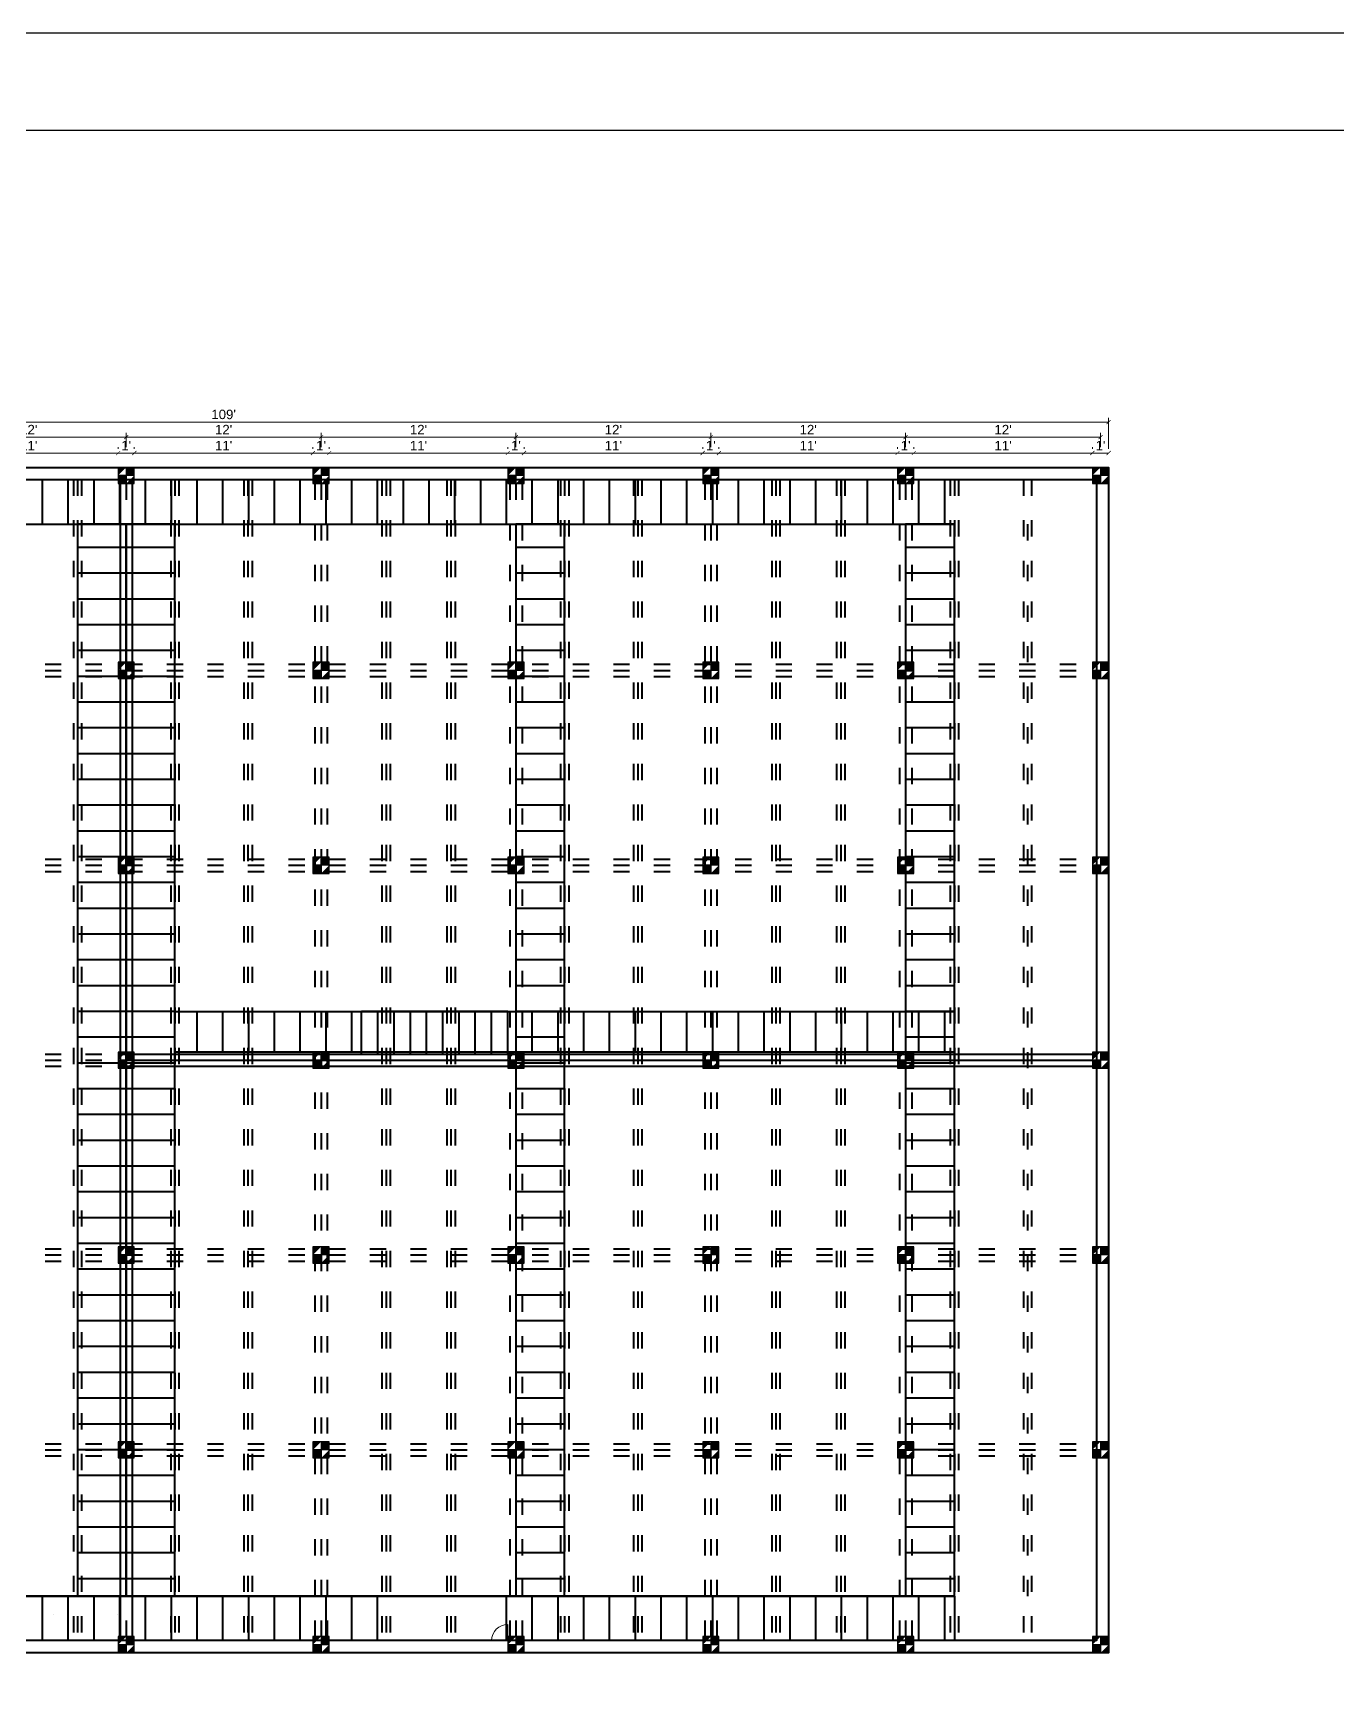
# Model space of a CAD drawing. Extents: x -2338379 to 930990, y -818978 to 106940.
# Drawn here: x 362563 to 363527, y -198416 to -197191 of the extents above; entities that cross this region are included whole.
import ezdxf

# ---------------------------------------------------------------- set-up
doc = ezdxf.new("R2010")
doc.units = 0
doc.header["$MEASUREMENT"] = 0
doc.header["$PDMODE"] = 34
doc.linetypes.add('ACAD_ISO03W100', pattern=[30, 12, -18])
doc.layers.get('0').update_dxf_attribs({"linetype": 'CONTINUOUS', "lineweight": 30})
doc.layers.get('DEFPOINTS').update_dxf_attribs({"linetype": 'CONTINUOUS'})
doc.layers.add('dotline', color=113, linetype='ACAD_ISO03W100')
doc.layers.add('pillar12', color=7, linetype='CONTINUOUS')
for name, color, linetype, lineweight in [('STAIRCASE', 32, 'CONTINUOUS', 25), ('WALL', 1, 'CONTINUOUS', 40), ('way', 252, 'CONTINUOUS', 120), ('win&doors', 4, 'CONTINUOUS', 20)]:
    doc.layers.add(name, color=color, linetype=linetype, lineweight=lineweight)
doc.styles.add('style1', font='arial.ttf')
doc.dimstyles.new('DIM1', dxfattribs={"dimscale": 0, "dimtxt": 7, "dimasz": 3, "dimexe": 3, "dimexo": 15, "dimgap": 2, "dimtad": 1, "dimdec": 0, "dimzin": 0, "dimdsep": 46, "dimlunit": 4, "dimtxsty": 'style1', "dimblk1": 'ARCHTICK', "dimblk2": 'ARCHTICK', "dimsah": 1, "dimcen": 0, "dimclrd": 6, "dimclre": 6, "dimclrt": 256, "dimadec": 0, "dimazin": 0, "dimtfac": 0.333333, "dimtdec": 0, "dimtofl": 0, "dimtmove": 2, "dimatfit": 3, "dimldrblk": 'ARCHTICK', "dimfxl": 1, "dimtolj": 1, "dimtzin": 0, "dimlwd": 13, "dimlwe": 13, "dimarcsym": 0})
pattern_1 = [(0, (356074.154, -201875.79), (0, 19.05), [])]
pattern_2 = [(90, (356074.154, -201875.79), (-19.05, 1e-15), [])]

# ---------------------------------------------------------------- blocks, each defined once
blk = doc.blocks.new('pill12')
h = blk.add_hatch(color=5)
h.paths.add_polyline_path([(-6, -6), (6, -6), (6, 6), (-6, 6)], flags=17)
edge = h.paths.add_edge_path(flags=17)
edge.add_line((6, 0), (-6, 0))
edge.add_line((0, 6), (0, -6))
for p, q in [((6, 0), (-6, 0)), ((0, 6), (0, -6))]:
    blk.add_line(p, q)
blk.add_lwpolyline([(-6, -6), (6, -6), (6, 6), (-6, 6)], close=True)
blk = doc.blocks.new('door')
at = {"layer": 'win&doors'}
for p, q in [((-12, 0), (0, 0)), ((0, 0), (0, 12))]:
    blk.add_line(p, q, dxfattribs=at)
at = {"layer": 'win&doors', "const_width": 0.125}
blk.add_lwpolyline([(-12, 0), (0, 0)], dxfattribs=at)
at = {"layer": 'win&doors'}
blk.add_arc((0, 0), 12, 90, 180, dxfattribs=at)
blk = doc.blocks.new('_ARCHTICK')
at = {"color": 0, "linetype": 'ByBlock', "const_width": 0.15}
blk.add_lwpolyline([(-0.5, -0.5), (0.5, 0.5)], dxfattribs=at)
blk = doc.blocks.new('*D14')
at = {"color": 6, "lineweight": 13, "transparency": 16777216}
for p, q in [((362494.1, -197496.5), (362494.1, -197497.9)), ((362494.1, -197500.9), (362626.1, -197500.9)), ((362626.1, -197496.5), (362626.1, -197497.9))]:
    blk.add_line(p, q, dxfattribs=at)
at = {"layer": 'DEFPOINTS', "color": 0, "lineweight": 30, "transparency": 16777216}
for p in [(362626.1, -197500.9), (362494.1, -197511.5), (362626.1, -197511.5)]:
    blk.add_point(p, dxfattribs=at)
at = {"color": 6, "lineweight": 13, "transparency": 16777216, "xscale": 3, "yscale": 3, "zscale": 3, "rotation": 180}
blk.add_blockref('_ARCHTICK', (362494.1, -197500.9), dxfattribs=at)
at = {"color": 6, "lineweight": 13, "transparency": 16777216, "xscale": 3, "yscale": 3, "zscale": 3}
blk.add_blockref('_ARCHTICK', (362626.1, -197500.9), dxfattribs=at)
at = {"lineweight": 40, "transparency": 16777216, "insert": (362560.1, -197495.4), "char_height": 7, "attachment_point": 5, "style": 'style1'}
blk.add_mtext("\\A1;11'", dxfattribs=at)
blk = doc.blocks.new('*D15')
at = {"color": 6, "lineweight": 13, "transparency": 16777216}
for p, q in [((362626.1, -197496.5), (362626.1, -197497.9)), ((362626.1, -197500.9), (362638.1, -197500.9)), ((362638.1, -197496.5), (362638.1, -197497.9))]:
    blk.add_line(p, q, dxfattribs=at)
at = {"layer": 'DEFPOINTS', "color": 0, "lineweight": 30, "transparency": 16777216}
for p in [(362638.1, -197500.9), (362626.1, -197511.5), (362638.1, -197511.5)]:
    blk.add_point(p, dxfattribs=at)
at = {"color": 6, "lineweight": 13, "transparency": 16777216, "xscale": 3, "yscale": 3, "zscale": 3, "rotation": 180}
blk.add_blockref('_ARCHTICK', (362626.1, -197500.9), dxfattribs=at)
at = {"color": 6, "lineweight": 13, "transparency": 16777216, "xscale": 3, "yscale": 3, "zscale": 3}
blk.add_blockref('_ARCHTICK', (362638.1, -197500.9), dxfattribs=at)
at = {"lineweight": 40, "transparency": 16777216, "insert": (362632.1, -197495.4), "char_height": 7, "attachment_point": 5, "style": 'style1'}
blk.add_mtext("\\A1;1'", dxfattribs=at)
blk = doc.blocks.new('*D16')
at = {"color": 6, "lineweight": 13, "transparency": 16777216}
for p, q in [((362638.1, -197496.5), (362638.1, -197497.9)), ((362638.1, -197500.9), (362770.1, -197500.9)), ((362770.1, -197496.5), (362770.1, -197497.9))]:
    blk.add_line(p, q, dxfattribs=at)
at = {"layer": 'DEFPOINTS', "color": 0, "lineweight": 30, "transparency": 16777216}
for p in [(362770.1, -197500.9), (362638.1, -197511.5), (362770.1, -197511.5)]:
    blk.add_point(p, dxfattribs=at)
at = {"color": 6, "lineweight": 13, "transparency": 16777216, "xscale": 3, "yscale": 3, "zscale": 3, "rotation": 180}
blk.add_blockref('_ARCHTICK', (362638.1, -197500.9), dxfattribs=at)
at = {"color": 6, "lineweight": 13, "transparency": 16777216, "xscale": 3, "yscale": 3, "zscale": 3}
blk.add_blockref('_ARCHTICK', (362770.1, -197500.9), dxfattribs=at)
at = {"lineweight": 40, "transparency": 16777216, "insert": (362704.1, -197495.4), "char_height": 7, "attachment_point": 5, "style": 'style1'}
blk.add_mtext("\\A1;11'", dxfattribs=at)
blk = doc.blocks.new('*D17')
at = {"color": 6, "lineweight": 13, "transparency": 16777216}
for p, q in [((362770.1, -197496.5), (362770.1, -197497.9)), ((362770.1, -197500.9), (362782.1, -197500.9)), ((362782.1, -197496.5), (362782.1, -197497.9))]:
    blk.add_line(p, q, dxfattribs=at)
at = {"layer": 'DEFPOINTS', "color": 0, "lineweight": 30, "transparency": 16777216}
for p in [(362782.1, -197500.9), (362770.1, -197511.5), (362782.1, -197511.5)]:
    blk.add_point(p, dxfattribs=at)
at = {"color": 6, "lineweight": 13, "transparency": 16777216, "xscale": 3, "yscale": 3, "zscale": 3, "rotation": 180}
blk.add_blockref('_ARCHTICK', (362770.1, -197500.9), dxfattribs=at)
at = {"color": 6, "lineweight": 13, "transparency": 16777216, "xscale": 3, "yscale": 3, "zscale": 3}
blk.add_blockref('_ARCHTICK', (362782.1, -197500.9), dxfattribs=at)
at = {"lineweight": 40, "transparency": 16777216, "insert": (362776.1, -197495.4), "char_height": 7, "attachment_point": 5, "style": 'style1'}
blk.add_mtext("\\A1;1'", dxfattribs=at)
blk = doc.blocks.new('*D18')
at = {"color": 6, "lineweight": 13, "transparency": 16777216}
for p, q in [((362782.1, -197496.5), (362782.1, -197497.9)), ((362782.1, -197500.9), (362914.1, -197500.9)), ((362914.1, -197496.5), (362914.1, -197497.9))]:
    blk.add_line(p, q, dxfattribs=at)
at = {"layer": 'DEFPOINTS', "color": 0, "lineweight": 30, "transparency": 16777216}
for p in [(362914.1, -197500.9), (362782.1, -197511.5), (362914.1, -197511.5)]:
    blk.add_point(p, dxfattribs=at)
at = {"color": 6, "lineweight": 13, "transparency": 16777216, "xscale": 3, "yscale": 3, "zscale": 3, "rotation": 180}
blk.add_blockref('_ARCHTICK', (362782.1, -197500.9), dxfattribs=at)
at = {"color": 6, "lineweight": 13, "transparency": 16777216, "xscale": 3, "yscale": 3, "zscale": 3}
blk.add_blockref('_ARCHTICK', (362914.1, -197500.9), dxfattribs=at)
at = {"lineweight": 40, "transparency": 16777216, "insert": (362848.1, -197495.4), "char_height": 7, "attachment_point": 5, "style": 'style1'}
blk.add_mtext("\\A1;11'", dxfattribs=at)
blk = doc.blocks.new('*D19')
at = {"color": 6, "lineweight": 13, "transparency": 16777216}
for p, q in [((362914.1, -197496.5), (362914.1, -197497.9)), ((362914.1, -197500.9), (362926.1, -197500.9)), ((362926.1, -197496.5), (362926.1, -197497.9))]:
    blk.add_line(p, q, dxfattribs=at)
at = {"layer": 'DEFPOINTS', "color": 0, "lineweight": 30, "transparency": 16777216}
for p in [(362926.1, -197500.9), (362914.1, -197511.5), (362926.1, -197511.5)]:
    blk.add_point(p, dxfattribs=at)
at = {"color": 6, "lineweight": 13, "transparency": 16777216, "xscale": 3, "yscale": 3, "zscale": 3, "rotation": 180}
blk.add_blockref('_ARCHTICK', (362914.1, -197500.9), dxfattribs=at)
at = {"color": 6, "lineweight": 13, "transparency": 16777216, "xscale": 3, "yscale": 3, "zscale": 3}
blk.add_blockref('_ARCHTICK', (362926.1, -197500.9), dxfattribs=at)
at = {"lineweight": 40, "transparency": 16777216, "insert": (362920.1, -197495.4), "char_height": 7, "attachment_point": 5, "style": 'style1'}
blk.add_mtext("\\A1;1'", dxfattribs=at)
blk = doc.blocks.new('*D20')
at = {"color": 6, "lineweight": 13, "transparency": 16777216}
for p, q in [((362926.1, -197496.5), (362926.1, -197497.9)), ((362926.1, -197500.9), (363058.1, -197500.9)), ((363058.1, -197496.5), (363058.1, -197497.9))]:
    blk.add_line(p, q, dxfattribs=at)
at = {"layer": 'DEFPOINTS', "color": 0, "lineweight": 30, "transparency": 16777216}
for p in [(363058.1, -197500.9), (362926.1, -197511.5), (363058.1, -197511.5)]:
    blk.add_point(p, dxfattribs=at)
at = {"color": 6, "lineweight": 13, "transparency": 16777216, "xscale": 3, "yscale": 3, "zscale": 3, "rotation": 180}
blk.add_blockref('_ARCHTICK', (362926.1, -197500.9), dxfattribs=at)
at = {"color": 6, "lineweight": 13, "transparency": 16777216, "xscale": 3, "yscale": 3, "zscale": 3}
blk.add_blockref('_ARCHTICK', (363058.1, -197500.9), dxfattribs=at)
at = {"lineweight": 40, "transparency": 16777216, "insert": (362992.1, -197495.4), "char_height": 7, "attachment_point": 5, "style": 'style1'}
blk.add_mtext("\\A1;11'", dxfattribs=at)
blk = doc.blocks.new('*D21')
at = {"color": 6, "lineweight": 13, "transparency": 16777216}
for p, q in [((363058.1, -197496.5), (363058.1, -197497.9)), ((363058.1, -197500.9), (363070.1, -197500.9)), ((363070.1, -197496.5), (363070.1, -197497.9))]:
    blk.add_line(p, q, dxfattribs=at)
at = {"layer": 'DEFPOINTS', "color": 0, "lineweight": 30, "transparency": 16777216}
for p in [(363070.1, -197500.9), (363058.1, -197511.5), (363070.1, -197511.5)]:
    blk.add_point(p, dxfattribs=at)
at = {"color": 6, "lineweight": 13, "transparency": 16777216, "xscale": 3, "yscale": 3, "zscale": 3, "rotation": 180}
blk.add_blockref('_ARCHTICK', (363058.1, -197500.9), dxfattribs=at)
at = {"color": 6, "lineweight": 13, "transparency": 16777216, "xscale": 3, "yscale": 3, "zscale": 3}
blk.add_blockref('_ARCHTICK', (363070.1, -197500.9), dxfattribs=at)
at = {"lineweight": 40, "transparency": 16777216, "insert": (363064.1, -197495.4), "char_height": 7, "attachment_point": 5, "style": 'style1'}
blk.add_mtext("\\A1;1'", dxfattribs=at)
blk = doc.blocks.new('*D22')
at = {"color": 6, "lineweight": 13, "transparency": 16777216}
for p, q in [((363070.1, -197496.5), (363070.1, -197497.9)), ((363070.1, -197500.9), (363202.1, -197500.9)), ((363202.1, -197496.5), (363202.1, -197497.9))]:
    blk.add_line(p, q, dxfattribs=at)
at = {"layer": 'DEFPOINTS', "color": 0, "lineweight": 30, "transparency": 16777216}
for p in [(363202.1, -197500.9), (363070.1, -197511.5), (363202.1, -197511.5)]:
    blk.add_point(p, dxfattribs=at)
at = {"color": 6, "lineweight": 13, "transparency": 16777216, "xscale": 3, "yscale": 3, "zscale": 3, "rotation": 180}
blk.add_blockref('_ARCHTICK', (363070.1, -197500.9), dxfattribs=at)
at = {"color": 6, "lineweight": 13, "transparency": 16777216, "xscale": 3, "yscale": 3, "zscale": 3}
blk.add_blockref('_ARCHTICK', (363202.1, -197500.9), dxfattribs=at)
at = {"lineweight": 40, "transparency": 16777216, "insert": (363136.1, -197495.4), "char_height": 7, "attachment_point": 5, "style": 'style1'}
blk.add_mtext("\\A1;11'", dxfattribs=at)
blk = doc.blocks.new('*D23')
at = {"color": 6, "lineweight": 13, "transparency": 16777216}
for p, q in [((363202.1, -197496.5), (363202.1, -197497.9)), ((363202.1, -197500.9), (363214.1, -197500.9)), ((363214.1, -197496.5), (363214.1, -197497.9))]:
    blk.add_line(p, q, dxfattribs=at)
at = {"layer": 'DEFPOINTS', "color": 0, "lineweight": 30, "transparency": 16777216}
for p in [(363214.1, -197500.9), (363202.1, -197511.5), (363214.1, -197511.5)]:
    blk.add_point(p, dxfattribs=at)
at = {"color": 6, "lineweight": 13, "transparency": 16777216, "xscale": 3, "yscale": 3, "zscale": 3, "rotation": 180}
blk.add_blockref('_ARCHTICK', (363202.1, -197500.9), dxfattribs=at)
at = {"color": 6, "lineweight": 13, "transparency": 16777216, "xscale": 3, "yscale": 3, "zscale": 3}
blk.add_blockref('_ARCHTICK', (363214.1, -197500.9), dxfattribs=at)
at = {"lineweight": 40, "transparency": 16777216, "insert": (363208.1, -197495.4), "char_height": 7, "attachment_point": 5, "style": 'style1'}
blk.add_mtext("\\A1;1'", dxfattribs=at)
blk = doc.blocks.new('*D24')
at = {"color": 6, "lineweight": 13, "transparency": 16777216}
for p, q in [((363214.1, -197496.5), (363214.1, -197497.9)), ((363214.1, -197500.9), (363346.1, -197500.9)), ((363346.1, -197496.5), (363346.1, -197497.9))]:
    blk.add_line(p, q, dxfattribs=at)
at = {"layer": 'DEFPOINTS', "color": 0, "lineweight": 30, "transparency": 16777216}
for p in [(363346.1, -197500.9), (363214.1, -197511.5), (363346.1, -197511.5)]:
    blk.add_point(p, dxfattribs=at)
at = {"color": 6, "lineweight": 13, "transparency": 16777216, "xscale": 3, "yscale": 3, "zscale": 3, "rotation": 180}
blk.add_blockref('_ARCHTICK', (363214.1, -197500.9), dxfattribs=at)
at = {"color": 6, "lineweight": 13, "transparency": 16777216, "xscale": 3, "yscale": 3, "zscale": 3}
blk.add_blockref('_ARCHTICK', (363346.1, -197500.9), dxfattribs=at)
at = {"lineweight": 40, "transparency": 16777216, "insert": (363280.1, -197495.4), "char_height": 7, "attachment_point": 5, "style": 'style1'}
blk.add_mtext("\\A1;11'", dxfattribs=at)
blk = doc.blocks.new('*D25')
at = {"color": 6, "lineweight": 13, "transparency": 16777216}
for p, q in [((363346.1, -197496.5), (363346.1, -197497.9)), ((363346.1, -197500.9), (363358.1, -197500.9)), ((363358.1, -197496.5), (363358.1, -197497.9))]:
    blk.add_line(p, q, dxfattribs=at)
at = {"layer": 'DEFPOINTS', "color": 0, "lineweight": 30, "transparency": 16777216}
for p in [(363358.1, -197500.9), (363346.1, -197511.5), (363358.1, -197511.5)]:
    blk.add_point(p, dxfattribs=at)
at = {"color": 6, "lineweight": 13, "transparency": 16777216, "xscale": 3, "yscale": 3, "zscale": 3, "rotation": 180}
blk.add_blockref('_ARCHTICK', (363346.1, -197500.9), dxfattribs=at)
at = {"color": 6, "lineweight": 13, "transparency": 16777216, "xscale": 3, "yscale": 3, "zscale": 3}
blk.add_blockref('_ARCHTICK', (363358.1, -197500.9), dxfattribs=at)
at = {"lineweight": 40, "transparency": 16777216, "insert": (363352.1, -197495.4), "char_height": 7, "attachment_point": 5, "style": 'style1'}
blk.add_mtext("\\A1;1'", dxfattribs=at)
blk = doc.blocks.new('*D26')
at = {"color": 6, "lineweight": 13, "transparency": 16777216}
for p, q in [((363208.1, -197496.5), (363208.1, -197486.1)), ((363352.1, -197489.1), (363208.1, -197489.1)), ((363352.1, -197496.5), (363352.1, -197486.1))]:
    blk.add_line(p, q, dxfattribs=at)
at = {"layer": 'DEFPOINTS', "color": 0, "lineweight": 30, "transparency": 16777216}
for p in [(363208.1, -197489.1), (363208.1, -197511.5), (363352.1, -197511.5)]:
    blk.add_point(p, dxfattribs=at)
at = {"color": 6, "lineweight": 13, "transparency": 16777216, "xscale": 3, "yscale": 3, "zscale": 3, "rotation": 180}
blk.add_blockref('_ARCHTICK', (363208.1, -197489.1), dxfattribs=at)
at = {"color": 6, "lineweight": 13, "transparency": 16777216, "xscale": 3, "yscale": 3, "zscale": 3}
blk.add_blockref('_ARCHTICK', (363352.1, -197489.1), dxfattribs=at)
at = {"lineweight": 40, "transparency": 16777216, "insert": (363280.1, -197483.6), "char_height": 7, "attachment_point": 5, "style": 'style1'}
blk.add_mtext("\\A1;12'", dxfattribs=at)
blk = doc.blocks.new('*D27')
at = {"color": 6, "lineweight": 13, "transparency": 16777216}
for p, q in [((363064.1, -197496.5), (363064.1, -197486.1)), ((363208.1, -197489.1), (363064.1, -197489.1)), ((363208.1, -197496.5), (363208.1, -197486.1))]:
    blk.add_line(p, q, dxfattribs=at)
at = {"layer": 'DEFPOINTS', "color": 0, "lineweight": 30, "transparency": 16777216}
for p in [(363064.1, -197489.1), (363064.1, -197511.5), (363208.1, -197511.5)]:
    blk.add_point(p, dxfattribs=at)
at = {"color": 6, "lineweight": 13, "transparency": 16777216, "xscale": 3, "yscale": 3, "zscale": 3, "rotation": 180}
blk.add_blockref('_ARCHTICK', (363064.1, -197489.1), dxfattribs=at)
at = {"color": 6, "lineweight": 13, "transparency": 16777216, "xscale": 3, "yscale": 3, "zscale": 3}
blk.add_blockref('_ARCHTICK', (363208.1, -197489.1), dxfattribs=at)
at = {"lineweight": 40, "transparency": 16777216, "insert": (363136.1, -197483.6), "char_height": 7, "attachment_point": 5, "style": 'style1'}
blk.add_mtext("\\A1;12'", dxfattribs=at)
blk = doc.blocks.new('*D28')
at = {"color": 6, "lineweight": 13, "transparency": 16777216}
for p, q in [((362920.1, -197496.5), (362920.1, -197486.1)), ((363064.1, -197489.1), (362920.1, -197489.1)), ((363064.1, -197496.5), (363064.1, -197486.1))]:
    blk.add_line(p, q, dxfattribs=at)
at = {"layer": 'DEFPOINTS', "color": 0, "lineweight": 30, "transparency": 16777216}
for p in [(362920.1, -197489.1), (362920.1, -197511.5), (363064.1, -197511.5)]:
    blk.add_point(p, dxfattribs=at)
at = {"color": 6, "lineweight": 13, "transparency": 16777216, "xscale": 3, "yscale": 3, "zscale": 3, "rotation": 180}
blk.add_blockref('_ARCHTICK', (362920.1, -197489.1), dxfattribs=at)
at = {"color": 6, "lineweight": 13, "transparency": 16777216, "xscale": 3, "yscale": 3, "zscale": 3}
blk.add_blockref('_ARCHTICK', (363064.1, -197489.1), dxfattribs=at)
at = {"lineweight": 40, "transparency": 16777216, "insert": (362992.1, -197483.6), "char_height": 7, "attachment_point": 5, "style": 'style1'}
blk.add_mtext("\\A1;12'", dxfattribs=at)
blk = doc.blocks.new('*D29')
at = {"color": 6, "lineweight": 13, "transparency": 16777216}
for p, q in [((362776.1, -197496.5), (362776.1, -197486.1)), ((362920.1, -197489.1), (362776.1, -197489.1)), ((362920.1, -197496.5), (362920.1, -197486.1))]:
    blk.add_line(p, q, dxfattribs=at)
at = {"layer": 'DEFPOINTS', "color": 0, "lineweight": 30, "transparency": 16777216}
for p in [(362776.1, -197489.1), (362776.1, -197511.5), (362920.1, -197511.5)]:
    blk.add_point(p, dxfattribs=at)
at = {"color": 6, "lineweight": 13, "transparency": 16777216, "xscale": 3, "yscale": 3, "zscale": 3, "rotation": 180}
blk.add_blockref('_ARCHTICK', (362776.1, -197489.1), dxfattribs=at)
at = {"color": 6, "lineweight": 13, "transparency": 16777216, "xscale": 3, "yscale": 3, "zscale": 3}
blk.add_blockref('_ARCHTICK', (362920.1, -197489.1), dxfattribs=at)
at = {"lineweight": 40, "transparency": 16777216, "insert": (362848.1, -197483.6), "char_height": 7, "attachment_point": 5, "style": 'style1'}
blk.add_mtext("\\A1;12'", dxfattribs=at)
blk = doc.blocks.new('*D30')
at = {"color": 6, "lineweight": 13, "transparency": 16777216}
for p, q in [((362632.1, -197496.5), (362632.1, -197486.1)), ((362776.1, -197489.1), (362632.1, -197489.1)), ((362776.1, -197496.5), (362776.1, -197486.1))]:
    blk.add_line(p, q, dxfattribs=at)
at = {"layer": 'DEFPOINTS', "color": 0, "lineweight": 30, "transparency": 16777216}
for p in [(362632.1, -197489.1), (362632.1, -197511.5), (362776.1, -197511.5)]:
    blk.add_point(p, dxfattribs=at)
at = {"color": 6, "lineweight": 13, "transparency": 16777216, "xscale": 3, "yscale": 3, "zscale": 3, "rotation": 180}
blk.add_blockref('_ARCHTICK', (362632.1, -197489.1), dxfattribs=at)
at = {"color": 6, "lineweight": 13, "transparency": 16777216, "xscale": 3, "yscale": 3, "zscale": 3}
blk.add_blockref('_ARCHTICK', (362776.1, -197489.1), dxfattribs=at)
at = {"lineweight": 40, "transparency": 16777216, "insert": (362704.1, -197483.6), "char_height": 7, "attachment_point": 5, "style": 'style1'}
blk.add_mtext("\\A1;12'", dxfattribs=at)
blk = doc.blocks.new('*D31')
at = {"color": 6, "lineweight": 13, "transparency": 16777216}
for p, q in [((362488.1, -197496.5), (362488.1, -197486.1)), ((362632.1, -197489.1), (362488.1, -197489.1)), ((362632.1, -197496.5), (362632.1, -197486.1))]:
    blk.add_line(p, q, dxfattribs=at)
at = {"layer": 'DEFPOINTS', "color": 0, "lineweight": 30, "transparency": 16777216}
for p in [(362488.1, -197489.1), (362488.1, -197511.5), (362632.1, -197511.5)]:
    blk.add_point(p, dxfattribs=at)
at = {"color": 6, "lineweight": 13, "transparency": 16777216, "xscale": 3, "yscale": 3, "zscale": 3, "rotation": 180}
blk.add_blockref('_ARCHTICK', (362488.1, -197489.1), dxfattribs=at)
at = {"color": 6, "lineweight": 13, "transparency": 16777216, "xscale": 3, "yscale": 3, "zscale": 3}
blk.add_blockref('_ARCHTICK', (362632.1, -197489.1), dxfattribs=at)
at = {"lineweight": 40, "transparency": 16777216, "insert": (362560.1, -197483.6), "char_height": 7, "attachment_point": 5, "style": 'style1'}
blk.add_mtext("\\A1;12'", dxfattribs=at)
blk = doc.blocks.new('*D35')
at = {"color": 6, "lineweight": 13, "transparency": 16777216}
for p, q in [((362050.1, -197496.5), (362050.1, -197475)), ((362050.1, -197478), (363358.1, -197478)), ((363358.1, -197496.5), (363358.1, -197475))]:
    blk.add_line(p, q, dxfattribs=at)
at = {"layer": 'DEFPOINTS', "color": 0, "lineweight": 30, "transparency": 16777216}
for p in [(363358.1, -197478), (362050.1, -197511.5), (363358.1, -197511.5)]:
    blk.add_point(p, dxfattribs=at)
at = {"color": 6, "lineweight": 13, "transparency": 16777216, "xscale": 3, "yscale": 3, "zscale": 3, "rotation": 180}
blk.add_blockref('_ARCHTICK', (362050.1, -197478), dxfattribs=at)
at = {"color": 6, "lineweight": 13, "transparency": 16777216, "xscale": 3, "yscale": 3, "zscale": 3}
blk.add_blockref('_ARCHTICK', (363358.1, -197478), dxfattribs=at)
at = {"lineweight": 40, "transparency": 16777216, "insert": (362704.1, -197472.4), "char_height": 7, "attachment_point": 5, "style": 'style1'}
blk.add_mtext("\\A1;109'", dxfattribs=at)

msp = doc.modelspace()

# ---------------------------------------------------------------- hatches: boundary and pattern name
at = {"layer": 'way', "lineweight": 40}
h = msp.add_hatch(dxfattribs=at)
h.set_pattern_fill('LINE', color=256, scale=6, angle=90, style=0)
h.set_pattern_definition(pattern_2)
h.paths.add_polyline_path([(362092.1, -197520.53), (363244.1, -197520.53), (363244.1, -197553.53), (362092.1, -197553.53)])
h = msp.add_hatch(dxfattribs=at)
h.set_pattern_fill('LINE', color=256, scale=6, style=0)
h.set_pattern_definition(pattern_1)
h.paths.add_polyline_path([(362596.1, -198345.53), (362632.1, -198345.53), (362632.1, -197553.53), (362596.1, -197553.53)])
h = msp.add_hatch(dxfattribs=at)
h.set_pattern_fill('LINE', color=256, scale=6, style=0)
h.set_pattern_definition(pattern_1)
h.paths.add_polyline_path([(362632.1, -198345.53), (362668.1, -198345.53), (362668.1, -197553.53), (362632.1, -197553.53)])
h = msp.add_hatch(dxfattribs=at)
h.set_pattern_fill('LINE', color=256, scale=6, style=0)
h.set_pattern_definition(pattern_1)
h.paths.add_polyline_path([(362920.1, -197805.53), (362956.1, -197805.53), (362956.1, -197553.53), (362920.1, -197553.53)])
h.paths.add_polyline_path([(362920.1, -198237.53), (362956.1, -198237.53), (362956.1, -197913.53), (362920.1, -197913.53)])
h = msp.add_hatch(dxfattribs=at)
h.set_pattern_fill('LINE', color=256, scale=6, style=0)
h.set_pattern_definition(pattern_1)
h.paths.add_polyline_path([(363208.1, -198345.53), (363244.1, -198345.53), (363244.1, -197553.53), (363208.1, -197553.53)])
h = msp.add_hatch(dxfattribs=at)
h.set_pattern_fill('LINE', color=256, scale=6, style=0)
h.set_pattern_definition(pattern_1)
h.paths.add_polyline_path([(362953.1, -198242.03), (362926.1, -198242.03), (362926.1, -198243.53), (362924.6, -198243.53), (362924.6, -198345.53), (362953.1, -198345.53)])
h.paths.add_polyline_path([(362953.1, -197810.03), (362926.1, -197810.03), (362926.1, -197811.53), (362924.6, -197811.53), (362924.6, -197913.53), (362953.1, -197913.53)])
h.paths.add_polyline_path([(362956.1, -197810.03), (362953.1, -197810.03), (362953.1, -197913.53), (362956.1, -197913.53)])
h.paths.add_polyline_path([(362924.6, -197811.53), (362920.1, -197811.53), (362920.1, -197913.53), (362924.6, -197913.53)])
h.paths.add_polyline_path([(362924.6, -198243.53), (362920.1, -198243.53), (362920.1, -198345.53), (362924.6, -198345.53)])
h.paths.add_polyline_path([(362956.1, -198242.03), (362953.1, -198242.03), (362953.1, -198345.53), (362956.1, -198345.53)])
h = msp.add_hatch(dxfattribs=at)
h.set_pattern_fill('LINE', color=256, scale=6, angle=90, style=0)
h.set_pattern_definition(pattern_2)
h.paths.add_polyline_path([(362806.1, -197943.53), (362806.1, -197913.53), (362668.1, -197913.53), (362668.1, -197943.53)])
h.paths.add_polyline_path([(363244.1, -197943.53), (363244.1, -197913.53), (362914.1, -197913.53), (362914.1, -197943.53)])
h = msp.add_hatch(dxfattribs=at)
h.set_pattern_fill('LINE', color=256, scale=6, angle=90, style=0)
h.set_pattern_definition(pattern_2)
h.paths.add_polyline_path([(362374.1, -198378.53), (362374.1, -198345.53), (362092.1, -198345.53), (362092.1, -198378.53)])
h.paths.add_polyline_path([(362842.1, -198345.53), (362842.1, -198378.53), (362854.1, -198378.53), (362854.1, -198345.53)])
h.paths.add_polyline_path([(362830.1, -198378.53), (362830.1, -198345.53), (362482.1, -198345.53), (362482.1, -198378.53)])
h.paths.add_polyline_path([(362890.1, -198378.53), (362890.1, -198345.53), (362878.1, -198345.53), (362878.1, -198378.53)])
h.paths.add_polyline_path([(362902.1, -198345.53), (362902.1, -198378.53), (363244.1, -198378.53), (363244.1, -198345.53)])

# ---------------------------------------------------------------- linework, layer by layer
at = {"lineweight": 40}
for p, q in [((363244.1, -198345.53), (363244.1, -198378.53)), ((362578.6, -198359.03), (362578.6, -198359.04)), ((362625.6, -198359.03), (362625.6, -198359.04))]:
    msp.add_line(p, q, dxfattribs=at)
at = {"color": 3}
for points in [[(364739.12, -199437.04), (364739.12, -197190.64), (361561.52, -197190.64), (361561.52, -199437.04)], [(364667.12, -199365.04), (364667.12, -197262.64), (361633.52, -197262.64), (361633.52, -199365.04)]]:
    msp.add_lwpolyline(points, close=True, dxfattribs=at)
at = {"lineweight": 40}
msp.add_lwpolyline([(362050.1, -197511.53), (363358.1, -197511.53), (363358.1, -198387.53), (362050.1, -198387.53)], close=True, dxfattribs=at)
at = {"layer": 'dotline', "lineweight": 40}
for p, q in [((362593.1, -197520.53), (362593.1, -198378.53)), ((362596.1, -197520.53), (362596.1, -198378.53)), ((362599.1, -197520.53), (362599.1, -198378.53)), ((362665.1, -197520.53), (362665.1, -198378.53)), ((362668.1, -197520.53), (362668.1, -198378.53)), ((362671.1, -197520.53), (362671.1, -198378.53)), ((362719.1, -197520.53), (362719.1, -198378.53)), ((362722.1, -197520.53), (362722.1, -198378.53)), ((362725.1, -197520.53), (362725.1, -198378.53)), ((362821.1, -197520.53), (362821.1, -198378.53)), ((362824.1, -197520.53), (362824.1, -198378.53)), ((362827.1, -197520.53), (362827.1, -198378.53)), ((362869.1, -197520.53), (362869.1, -198378.53)), ((362872.1, -197520.53), (362872.1, -198378.53)), ((362875.1, -197520.53), (362875.1, -198378.53)), ((362953.1, -197520.53), (362953.1, -198378.53)), ((362956.1, -197520.53), (362956.1, -198378.53)), ((362959.1, -197520.53), (362959.1, -198378.53)), ((363007.1, -197520.53), (363007.1, -198378.53)), ((363010.1, -197520.53), (363010.1, -198378.53)), ((363013.1, -197520.53), (363013.1, -198378.53)), ((363109.1, -197520.53), (363109.1, -198378.53)), ((363112.1, -197520.53), (363112.1, -198378.53)), ((363115.1, -197520.53), (363115.1, -198378.53)), ((363157.1, -197520.53), (363157.1, -198378.53)), ((363160.1, -197520.53), (363160.1, -198378.53)), ((363163.1, -197520.53), (363163.1, -198378.53)), ((363241.1, -197520.53), (363241.1, -198378.53)), ((363244.1, -197520.53), (363244.1, -198378.53)), ((363247.1, -197520.53), (363247.1, -198378.53)), ((363295.1, -197520.53), (363295.1, -198378.53)), ((363301.1, -197520.53), (363301.1, -198378.53)), ((362632.1, -197523.53), (362632.1, -198375.53)), ((362771.6, -197523.53), (362771.6, -198375.53)), ((362776.1, -197523.53), (362776.1, -198375.53)), ((362780.6, -197523.53), (362780.6, -198375.53)), ((362915.6, -197523.53), (362915.6, -198375.53)), ((362920.1, -197523.53), (362920.1, -198375.53)), ((362924.6, -197523.53), (362924.6, -198375.53)), ((363059.6, -197523.53), (363059.6, -198375.53)), ((363064.1, -197523.53), (363064.1, -198375.53)), ((363068.6, -197523.53), (363068.6, -198375.53)), ((363203.6, -197523.53), (363203.6, -198375.53)), ((363208.1, -197523.53), (363208.1, -198375.53)), ((363212.6, -197523.53), (363212.6, -198375.53)), ((363298.1, -197553.53), (363298.1, -198345.53)), ((362062.1, -197657.03), (363346.1, -197657.03)), ((362062.1, -197657.03), (363346.1, -197657.03)), ((362062.1, -197661.53), (363346.1, -197661.53)), ((362062.1, -197661.53), (363346.1, -197661.53)), ((362062.1, -197666.03), (363346.1, -197666.03)), ((362062.1, -197666.03), (363346.1, -197666.03)), ((362062.1, -197801.03), (363346.1, -197801.03)), ((362062.1, -197805.53), (363346.1, -197805.53)), ((362062.1, -197810.03), (363346.1, -197810.03)), ((362062.1, -197945.03), (362627.6, -197945.03)), ((362062.1, -197949.53), (362627.6, -197949.53)), ((362062.1, -197954.03), (362627.6, -197954.03)), ((362062.1, -198089.03), (363346.1, -198089.03)), ((362062.1, -198093.53), (363346.1, -198093.53)), ((362062.1, -198098.03), (363346.1, -198098.03)), ((362062.1, -198233.03), (363346.1, -198233.03)), ((362062.1, -198237.53), (363346.1, -198237.53)), ((362062.1, -198242.03), (363346.1, -198242.03))]:
    msp.add_line(p, q, dxfattribs=at)
at = {"layer": 'STAIRCASE', "lineweight": 40}
for p, q in [((362806.1, -197945.03), (362806.1, -197913.53)), ((362914.1, -197913.53), (362806.1, -197913.53)), ((362818.1, -197945.03), (362818.1, -197913.53)), ((362830.1, -197945.03), (362830.1, -197913.53)), ((362842.1, -197945.03), (362842.1, -197913.53)), ((362854.1, -197945.03), (362854.1, -197913.53)), ((362866.1, -197945.03), (362866.1, -197913.53)), ((362878.1, -197945.03), (362878.1, -197913.53)), ((362890.1, -197945.03), (362890.1, -197913.53)), ((362902.1, -197945.03), (362902.1, -197913.53)), ((362914.1, -197945.03), (362914.1, -197913.53)), ((362806.1, -197945.03), (362914.1, -197945.03))]:
    msp.add_line(p, q, dxfattribs=at)
at = {"layer": 'WALL', "lineweight": 40}
for p, q in [((362627.6, -197523.53), (362627.6, -198375.53)), ((362636.6, -197523.53), (362636.6, -198375.53)), ((362627.6, -197945.03), (363346.1, -197945.03)), ((362627.6, -197949.53), (363346.1, -197949.53)), ((362627.6, -197954.03), (363346.1, -197954.03))]:
    msp.add_line(p, q, dxfattribs=at)
at = {"layer": 'way', "lineweight": 40}
for p, q in [((362092.1, -197553.53), (363244.1, -197553.53)), ((363244.1, -198345.53), (362092.1, -198345.53))]:
    msp.add_line(p, q, dxfattribs=at)
for points in [[(362059.1, -197520.53), (363349.1, -197520.53), (363349.1, -198378.53), (362059.1, -198378.53)], [(362596.1, -198345.53), (362632.1, -198345.53), (362632.1, -197553.53), (362596.1, -197553.53)], [(362632.1, -198345.53), (362668.1, -198345.53), (362668.1, -197553.53), (362632.1, -197553.53)], [(362920.1, -198345.53), (362956.1, -198345.53), (362956.1, -197553.53), (362920.1, -197553.53)], [(363208.1, -198345.53), (363244.1, -198345.53), (363244.1, -197553.53), (363208.1, -197553.53)], [(362092.1, -198345.53), (363244.1, -198345.53), (363244.1, -198378.53), (362092.1, -198378.53)]]:
    msp.add_lwpolyline(points, close=True, dxfattribs=at)
msp.add_lwpolyline([(363244.1, -197943.53), (362668.1, -197943.53), (362668.1, -197913.53), (363244.1, -197913.53)], dxfattribs=at)

# ---------------------------------------------------------------- block references
at = {"lineweight": 40}
msp.add_blockref('door', (362914.1, -198378.53), dxfattribs=at)
at = {"layer": 'pillar12'}
for p in [(362632.1, -197517.53), (362776.1, -197517.53), (362920.1, -197517.53), (363064.1, -197517.53), (363208.1, -197517.53), (363352.1, -197517.53), (362632.1, -197661.53), (362776.1, -197661.53), (362920.1, -197661.53), (363064.1, -197661.53), (363208.1, -197661.53), (363352.1, -197661.53), (362632.1, -197805.53), (362776.1, -197805.53), (362920.1, -197805.53), (363064.1, -197805.53), (363208.1, -197805.53), (363352.1, -197805.53), (362632.1, -197949.53), (362776.1, -197949.53), (362920.1, -197949.53), (363064.1, -197949.53), (363208.1, -197949.53), (363352.1, -197949.53), (362632.1, -198093.53), (362776.1, -198093.53), (362920.1, -198093.53), (363064.1, -198093.53), (363208.1, -198093.53), (363352.1, -198093.53), (362632.1, -198237.53), (362776.1, -198237.53), (362920.1, -198237.53), (363064.1, -198237.53), (363208.1, -198237.53), (363352.1, -198237.53), (362632.1, -198381.53), (362776.1, -198381.53), (362920.1, -198381.53), (363064.1, -198381.53), (363208.1, -198381.53), (363352.1, -198381.53)]:
    msp.add_blockref('pill12', p, dxfattribs=at)

# ---------------------------------------------------------------- dimensions: what is measured, and where the dimension line sits
at = {"lineweight": 40}
for p1, p2, distance, picture, middle in [((362050.1, -197511.53), (363358.1, -197511.53), 33.54, '*D35', (362704.1, -197472.41)), ((363352.1, -197511.53), (363208.1, -197511.53), -22.45, '*D26', (363280.1, -197483.57))]:
    dim = msp.add_aligned_dim(p1=p1, p2=p2, distance=distance, dimstyle='DIM1', override={"dimscale": 1}, dxfattribs=at)
    dim.commit()
    dim.dimension.update_dxf_attribs({"geometry": picture, "text_midpoint": middle})
for base, p1, p2, picture, middle in [((362488.1, -197489.08), (362632.1, -197511.53), (362488.1, -197511.53), '*D31', (362560.1, -197483.57)), ((362632.1, -197489.08), (362776.1, -197511.53), (362632.1, -197511.53), '*D30', (362704.1, -197483.57)), ((362776.1, -197489.08), (362920.1, -197511.53), (362776.1, -197511.53), '*D29', (362848.1, -197483.57)), ((362920.1, -197489.08), (363064.1, -197511.53), (362920.1, -197511.53), '*D28', (362992.1, -197483.57)), ((363064.1, -197489.08), (363208.1, -197511.53), (363064.1, -197511.53), '*D27', (363136.1, -197483.57))]:
    dim = msp.add_linear_dim(base=base, p1=p1, p2=p2, dimstyle='DIM1', override={"dimscale": 1, "dimtmove": 1}, dxfattribs=at)
    dim.commit()
    dim.dimension.update_dxf_attribs({"geometry": picture, "text_midpoint": middle})
for base, p1, p2, picture, middle in [((362626.1, -197500.92), (362494.1, -197511.53), (362626.1, -197511.53), '*D14', (362560.1, -197495.41)), ((362638.1, -197500.92), (362626.1, -197511.53), (362638.1, -197511.53), '*D15', (362632.1, -197495.41)), ((362770.1, -197500.92), (362638.1, -197511.53), (362770.1, -197511.53), '*D16', (362704.1, -197495.41)), ((362782.1, -197500.92), (362770.1, -197511.53), (362782.1, -197511.53), '*D17', (362776.1, -197495.41)), ((362914.1, -197500.92), (362782.1, -197511.53), (362914.1, -197511.53), '*D18', (362848.1, -197495.41)), ((362926.1, -197500.92), (362914.1, -197511.53), (362926.1, -197511.53), '*D19', (362920.1, -197495.41)), ((363058.1, -197500.92), (362926.1, -197511.53), (363058.1, -197511.53), '*D20', (362992.1, -197495.41)), ((363070.1, -197500.92), (363058.1, -197511.53), (363070.1, -197511.53), '*D21', (363064.1, -197495.41)), ((363202.1, -197500.92), (363070.1, -197511.53), (363202.1, -197511.53), '*D22', (363136.1, -197495.41)), ((363214.1, -197500.92), (363202.1, -197511.53), (363214.1, -197511.53), '*D23', (363208.1, -197495.41)), ((363346.1, -197500.92), (363214.1, -197511.53), (363346.1, -197511.53), '*D24', (363280.1, -197495.41)), ((363358.1, -197500.92), (363346.1, -197511.53), (363358.1, -197511.53), '*D25', (363352.1, -197495.41))]:
    dim = msp.add_linear_dim(base=base, p1=p1, p2=p2, angle=180, dimstyle='DIM1', override={"dimscale": 1, "dimtmove": 1}, dxfattribs=at)
    dim.commit()
    dim.dimension.update_dxf_attribs({"geometry": picture, "text_midpoint": middle})

doc.saveas('drawing.dxf')
